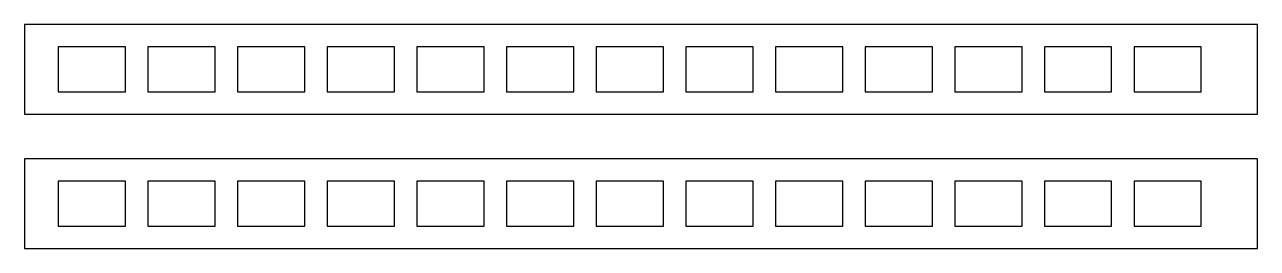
# Model space of a CAD drawing. Header units: millimetres. Extents: x -383 to -108, y 220 to 270.
import ezdxf

# ---------------------------------------------------------------- set-up
doc = ezdxf.new("R2010")
doc.units = ezdxf.units.MM
doc.layers.get('0').update_dxf_attribs({"linetype": 'CONTINUOUS'})

msp = doc.modelspace()

# ---------------------------------------------------------------- linework, layer by layer
for p, q in [((-135, 235), (-135, 225)), ((-120, 235), (-135, 235)), ((-120, 225), (-120, 235)), ((-135, 225), (-120, 225))]:
    msp.add_line(p, q)
for points in [[(-380, 250), (-110, 250), (-107.5, 250), (-107.5, 270), (-110, 270), (-380, 270), (-382.5, 270), (-382.5, 250)], [(-375, 265), (-375, 255), (-360, 255), (-360, 265)], [(-355, 265), (-355, 255), (-340, 255), (-340, 265)], [(-335, 265), (-335, 255), (-320, 255), (-320, 265)], [(-315, 265), (-315, 255), (-300, 255), (-300, 265)], [(-295, 265), (-295, 255), (-280, 255), (-280, 265)], [(-275, 265), (-275, 255), (-260, 255), (-260, 265)], [(-255, 265), (-255, 255), (-240, 255), (-240, 265)], [(-220, 255), (-220, 265), (-235, 265), (-235, 255)], [(-215, 265), (-215, 255), (-200, 255), (-200, 265)], [(-195, 265), (-195, 255), (-180, 255), (-180, 265)], [(-175, 265), (-175, 255), (-160, 255), (-160, 265)], [(-155, 265), (-155, 255), (-140, 255), (-140, 265)], [(-120, 255), (-120, 265), (-135, 265), (-135, 255)], [(-110, 240), (-380, 240), (-382.5, 240), (-382.5, 220), (-380, 220), (-110, 220), (-107.5, 220), (-107.5, 222.5), (-107.5, 225), (-107.5, 232.5), (-107.5, 240)], [(-375, 235), (-375, 225), (-360, 225), (-360, 235)], [(-355, 235), (-355, 225), (-340, 225), (-340, 235)], [(-335, 235), (-335, 225), (-320, 225), (-320, 235)], [(-315, 235), (-315, 225), (-300, 225), (-300, 235)], [(-295, 235), (-295, 225), (-280, 225), (-280, 235)], [(-275, 235), (-275, 225), (-260, 225), (-260, 235)], [(-255, 235), (-255, 225), (-240, 225), (-240, 235)], [(-235, 235), (-235, 225), (-220, 225), (-220, 235)], [(-215, 235), (-215, 225), (-200, 225), (-200, 235)], [(-195, 235), (-195, 225), (-180, 225), (-180, 235)], [(-175, 235), (-175, 225), (-160, 225), (-160, 235)], [(-155, 235), (-155, 225), (-140, 225), (-140, 235)]]:
    msp.add_lwpolyline(points, close=True)

doc.saveas('drawing.dxf')
